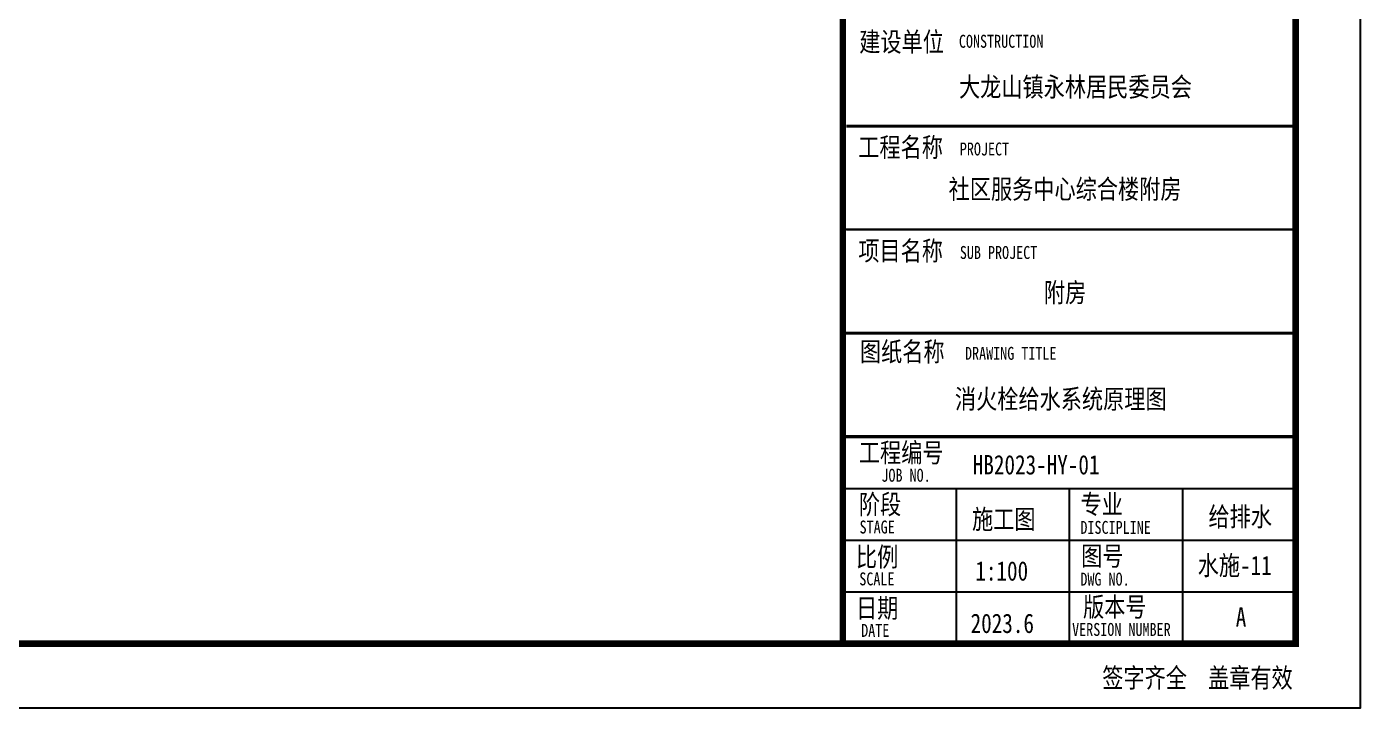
# Model space of a CAD drawing. Header units: inches. Extents: x -1293886 to -986005, y -15154 to 203628.
# Drawn here: x -1022919 to -1002300, y 64437 to 74975 of the extents above; entities that cross this region are included whole.
import ezdxf
from ezdxf.enums import TextEntityAlignment as Align

# ---------------------------------------------------------------- set-up
doc = ezdxf.new("R2010")
doc.units = ezdxf.units.IN
doc.header["$LTSCALE"] = 100
doc.header["$MEASUREMENT"] = 0
doc.layers.get('0').update_dxf_attribs({"color": 252})
doc.layers.add('nb-plugin', color=7, linetype='Continuous', true_color=0xffffff)
for name, color, linetype in [('TK', 142, 'Continuous'), ('W_DIM', 4, 'Continuous'), ('XM', 7, 'Continuous')]:
    doc.layers.add(name, color=color, linetype=linetype)
doc.styles.add('HYZT1', font='SimSun.ttf', dxfattribs={"width": 0.8})

# ---------------------------------------------------------------- blocks, each defined once
blk = doc.blocks.new('A$C05385F37')
at = {"layer": 'TK'}
for p, q in [((-1000, -34600), (-8000, -34600)), ((-7944, -34600), (-1000, -34600)), ((-8000, -36200), (-1000, -36200)), ((-8000, -36200), (-1000, -36200)), ((-1000, -36200), (-8000, -36200)), ((-8000, -36200), (-1000, -36200)), ((-8000, -36200), (-2830, -36200)), ((-8000, -36200), (-1000, -36200)), ((-8000, -36200), (-1000, -36200)), ((-8000, -38600), (-1000, -38600)), ((-8000, -38600), (-1000, -38600)), ((-6250, -38600), (-6250, -41000)), ((-4500, -38600), (-4500, -41000)), ((-2750, -38600), (-2750, -41000)), ((-8000, -39400), (-1000, -39400)), ((-8000, -40200), (-1000, -40200))]:
    blk.add_line(p, q, dxfattribs=at)
for points, const_width in [([(-8000, -1000), (-8000, -41000)], 100), ([(-1000, -33000), (-7944, -33000)], 50), ([(-8000, -36200), (-1000, -36200)], 50), ([(-7944, -36200), (-1000, -36200)], 50), ([(-8000, -37800), (-1000, -37800)], 50)]:
    blk.add_lwpolyline(points, dxfattribs=dict(at, const_width=const_width))
at = {"layer": 'TK', "style": 'HYZT1', "width": 0.8}
for s, height, p in [('建设单位', 300, (-7747, -31846)), ('CONSTRUCTION', 200, (-6206, -31788)), ('工程名称', 300, (-7762, -33477)), ('PROJECT', 200, (-6192, -33453)), ('项目名称', 300, (-7762, -35077)), ('SUB PROJECT', 200, (-6192, -35053)), ('图纸名称', 300, (-7737, -36636)), ('DRAWING TITLE', 200, (-6112, -36612)), ('工程编号', 300, (-7753, -38197)), ('JOB NO.', 200, (-7404, -38497)), ('阶段', 300, (-7753, -38997)), ('专业', 300, (-4325, -38995)), ('STAGE', 200, (-7742, -39297)), ('DISCIPLINE', 200, (-4328, -39303)), ('比例', 300, (-7798, -39809)), ('图号', 300, (-4317, -39795)), ('SCALE', 200, (-7746, -40099)), ('DWG NO.', 200, (-4328, -40103)), ('日期', 300, (-7798, -40600)), ('版本号', 300, (-4287, -40582)), ('DATE', 200, (-7717, -40895)), ('VERSION NUMBER', 200, (-4456, -40881)), ('签字齐全  盖章有效', 300, (-3990, -41678))]:
    blk.add_text(s, height=height, dxfattribs=at).set_placement(p)
blk = doc.blocks.new('nb-594-420-1-100-fcad1de8-10a4-49cb-aec2-0e0b03f73acf')
at = {"layer": 'W_DIM', "color": 7, "true_color": 0xffffff}
blk.add_lwpolyline([(0, 0), (0, 42000), (59400, 42000), (59400, 0)], close=True, dxfattribs=at)

msp = doc.modelspace()

# ---------------------------------------------------------------- linework, layer by layer
at = {"layer": 'TK'}
msp.add_lwpolyline([(-1061700.2, 64437.1), (-1061700.2, 106437.1), (-1002300.2, 106437.1), (-1002300.2, 64437.1)], close=True, dxfattribs=at)
at = {"layer": 'TK', "const_width": 100}
msp.add_lwpolyline([(-1059200.2, 65437.1), (-1059200.2, 105437.1), (-1003300.2, 105437.1), (-1003300.2, 65437.1)], close=True, dxfattribs=at)

# ---------------------------------------------------------------- block references
at = {"color": 4}
msp.add_blockref('A$C05385F37', (-1002300.2, 106437.1), dxfattribs=at)
at = {"layer": 'nb-plugin'}
msp.add_blockref('nb-594-420-1-100-fcad1de8-10a4-49cb-aec2-0e0b03f73acf', (-1061700.2, 64437.1), dxfattribs=at)

# ---------------------------------------------------------------- texts
at = {"layer": 'XM', "style": 'HYZT1', "width": 0.8}
for s, p in [('大龙山镇永林居民委员会 ', (-1006622.9, 74044.1)), ('社区服务中心综合楼附房', (-1006864.9, 72464.9)), ('附房', (-1006864.9, 70864.9))]:
    msp.add_text(s, height=300, dxfattribs=at).set_placement(p, align=Align.MIDDLE_CENTER)
for s, p in [('消火栓给水系统原理图', (-1008568.3, 69069.4)), ('HB2023-HY-01', (-1008291.6, 68053.1)), ('施工图', (-1008303.6, 67210.7)), ('给排水', (-1004648.8, 67250.3)), ('水施-11', (-1004814.9, 66496.8)), ('1:100', (-1008252.2, 66411)), ('A', (-1004226.3, 65700.8)), ('2023.6', (-1008325.3, 65601.3))]:
    msp.add_text(s, height=300, dxfattribs=at).set_placement(p)

doc.saveas('drawing.dxf')
